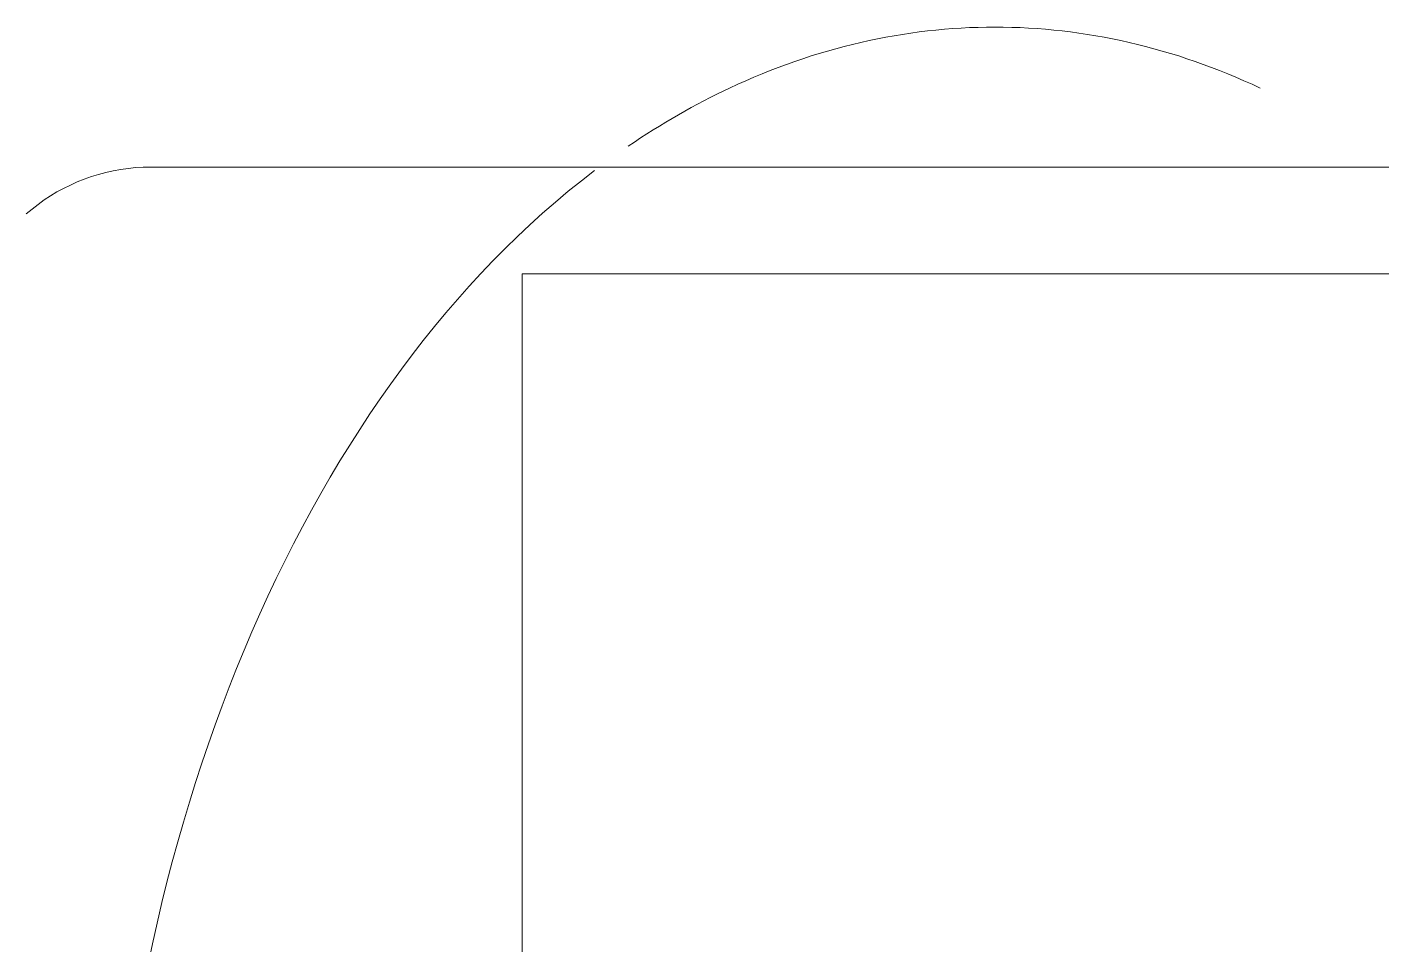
# Model space of a CAD drawing. Header units: metres. Extents: x 149 to 429, y -3 to 162.
# Drawn here: x 367.8743 to 368.1036, y 82.8833 to 83.0387 of the extents above; entities that cross this region are included whole.
import ezdxf

# ---------------------------------------------------------------- set-up
doc = ezdxf.new("R2010")
doc.units = ezdxf.units.M
doc.layers.add('1053_ARQ_BASE_MATADOURO_dwg', color=7, linetype='Continuous', lineweight=5, true_color=0x767676)
doc.layers.add('A-EQUIPAMENTOS', color=7, linetype='Continuous', lineweight=5)
doc.layers.add('P-SANR-FIXT', color=7, linetype='Continuous', lineweight=5)

# ---------------------------------------------------------------- blocks, each defined once
blk = doc.blocks.new('USO_ESG_Cuba lavatório retângular - Uso geral-V69-TÉRREO 1_20 - Dependente 2')
at = {"layer": 'P-SANR-FIXT', "color": 9, "true_color": 0xc0c0c0}
for p, q in [((0.2049953707650315, -0.3572648151945923), (0.2049953707651008, -0.08215698149963901)), ((0.1869294648993059, -0.145), (-0.185849880749034, -0.145)), ((0.1869294648993069, -0.3576249999999222), (0.1869294648993069, -0.1450000000000001))]:
    blk.add_line(p, q, dxfattribs=at)
at = {"layer": 'P-SANR-FIXT', "color": 254, "true_color": 0xd3d3d3}
blk.add_line((-0.1858498807490341, -0.145), (0.1859531144855803, -0.145), dxfattribs=at)
at = {"layer": 'P-SANR-FIXT', "color": 254, "true_color": 0xe0e0e0}
blk.add_line((0.1859531144855803, -0.145), (0.1869294648993054, -0.145), dxfattribs=at)
at = {"layer": 'P-SANR-FIXT', "color": 9, "true_color": 0xc0c0c0, "flags": 128}
blk.add_lwpolyline([(0.2049953707651008, -0.08215698149963901), (0.2049698178758999, -0.08087950739230328), (0.2048932000871726, -0.07960407697119518), (0.2047656399711614, -0.07833273065266476), (0.2045873415969316, -0.0770675023196829), (0.2043585902036746, -0.0758104160677649), (0.2040797517448988, -0.07456348296669531), (0.2037512723027454, -0.07332869784318245), (0.2033736773740244, -0.07210803609040267), (0.202947571030325, -0.070903450506652), (0.202473634950747, -0.06971686817183763), (0.2019526273319645, -0.06855018736471975), (0.2013853816749992, -0.06740527452533934), (0.2007728054518901, -0.06628396127039378), (0.2001158786539932, -0.06518804146169896), (0.1994156522239904, -0.06411926833744037), (0.1986732463748631, -0.06307935170607452), (0.1978898487974271, -0.06206995521286044), (0.1970667127607931, -0.06109269367666494)], dxfattribs=at)
blk = doc.blocks.new('1053_ARQ_BASE_MATADOURO_dwg_arq geral tgov-4039641-TÉRREO 1_20 - Dependente 2')
at = {"layer": 'A-EQUIPAMENTOS', "color": 253, "true_color": 0xaaaaaa}
for major_axis, ratio, start_param, end_param in [((0, 0.2249999999999945), 0.666666666666591, 1.554312234475219e-15, 0.3039244449073832), ((4.134575653554536e-16, 0.2249999999999943), 0.6666666666665982, 5.9792608622696, 6.283185307179589)]:
    blk.add_ellipse((31.42326186489663, -0.3723602462559938), major_axis=major_axis, ratio=ratio, start_param=start_param, end_param=end_param, dxfattribs=at)
at = {"layer": 'A-EQUIPAMENTOS', "color": 9, "true_color": 0xc3c3c3}
for major_axis, ratio, start_param, end_param in [((0, 0.2249999999999945), 0.6666666666665912, 0.3039244449073832, 0.4265116109404363), ((0, 0.2249999999999943), 0.6666666666665894, 0.4686658159598982, 1.520106103144579)]:
    blk.add_ellipse((31.42326186489663, -0.3723602462559938), major_axis=major_axis, ratio=ratio, start_param=start_param, end_param=end_param, dxfattribs=at)
blk = doc.blocks.new('1053_ARQ_BASE_MATADOURO_dwg-3625622-TÉRREO 1_20 - Dependente 2')
blk.add_blockref('1053_ARQ_BASE_MATADOURO_dwg_arq geral tgov-4039641-TÉRREO 1_20 - Dependente 2', (130.2097949645677, 83.1860339743535))

msp = doc.modelspace()

# ---------------------------------------------------------------- block references
at = {"layer": '1053_ARQ_BASE_MATADOURO_dwg', "color": 253, "true_color": 0xaaaaaa}
msp.add_blockref('1053_ARQ_BASE_MATADOURO_dwg-3625622-TÉRREO 1_20 - Dependente 2', (206.4050371545499, 0), dxfattribs=at)
at = {"layer": 'P-SANR-FIXT', "color": 9, "true_color": 0xc0c0c0, "rotation": 90.00000000000185}
msp.add_blockref('USO_ESG_Cuba lavatório retângular - Uso geral-V69-TÉRREO 1_20 - Dependente 2', (367.8130617847528, 82.80999413593493), dxfattribs=at)

doc.saveas('drawing.dxf')
